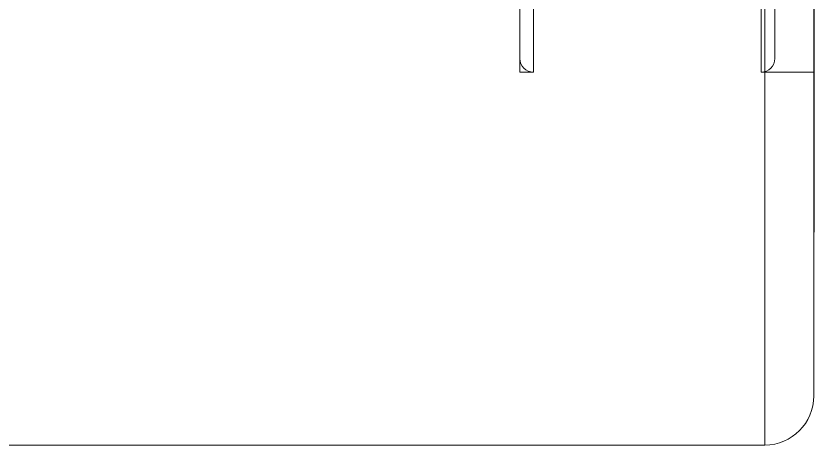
# Model space of a CAD drawing. Header units: millimetres. Extents: x -50460 to 50460, y -35640 to 35640.
# Drawn here: x -33299.92 to -33259.24, y 26574.44 to 26596.31 of the extents above; entities that cross this region are included whole.
import ezdxf

# ---------------------------------------------------------------- set-up
doc = ezdxf.new("R2010")
doc.units = ezdxf.units.MM
for name, color, linetype, lineweight in [('EB0', 7, 'Continuous', 15), ('尺寸线层', 4, 'Continuous', 18), ('粗实线层', 7, 'Continuous', 15), ('粗实线层_1', 7, 'Continuous', 15), ('细实线层', 3, 'Continuous', 18)]:
    doc.layers.add(name, color=color, linetype=linetype, lineweight=lineweight)

# ---------------------------------------------------------------- blocks, each defined once
blk = doc.blocks.new('*X1002')
at = {"layer": '粗实线层'}
for p, q in [((-16, 42.5), (-16, 19)), ((-15.3, 19), (-15.3, 42.5)), ((-3.7, 42.5), (-3.7, 19)), ((-3.51, 42.5), (-3.51, 0)), ((-3.51, 0), (-3.51, 42.5)), ((-3, 42.5), (-3, 19.7)), ((-1.01, 42.5), (-1.01, 2.5)), ((-1, 42.5), (-1, 10.85)), ((-15.3, 19), (-16, 19)), ((-1, 19), (-3.7, 19)), ((-1, 10.85), (-1.01, 10.85)), ((-3.51, 0), (-73.49, 0))]:
    blk.add_line(p, q, dxfattribs=at)
for centre, radius, start, end in [((-15.3, 19.7), 0.7, 180.0001, 270), ((-3.7, 19.7), 0.7, 270, 0), ((-3.51, 2.5), 2.5, 270, 360)]:
    blk.add_arc(centre, radius, start, end, dxfattribs=at)
blk = doc.blocks.new('*X995')
at = {"layer": '粗实线层_1'}
blk.add_blockref('*X1002', (171.5, -105.5), dxfattribs=at)
blk = doc.blocks.new('*X947')
at = {"layer": 'EB0'}
blk.add_blockref('*X995', (790, 1048), dxfattribs=at)
blk = doc.blocks.new('*X805')
at = {"layer": '细实线层'}
blk.add_blockref('*X947', (-1515, 4855), dxfattribs=at)

msp = doc.modelspace()

# ---------------------------------------------------------------- block references
at = {"layer": '尺寸线层'}
msp.add_blockref('*X805', (-32704.742, 20776.945), dxfattribs=at)

doc.saveas('drawing.dxf')
